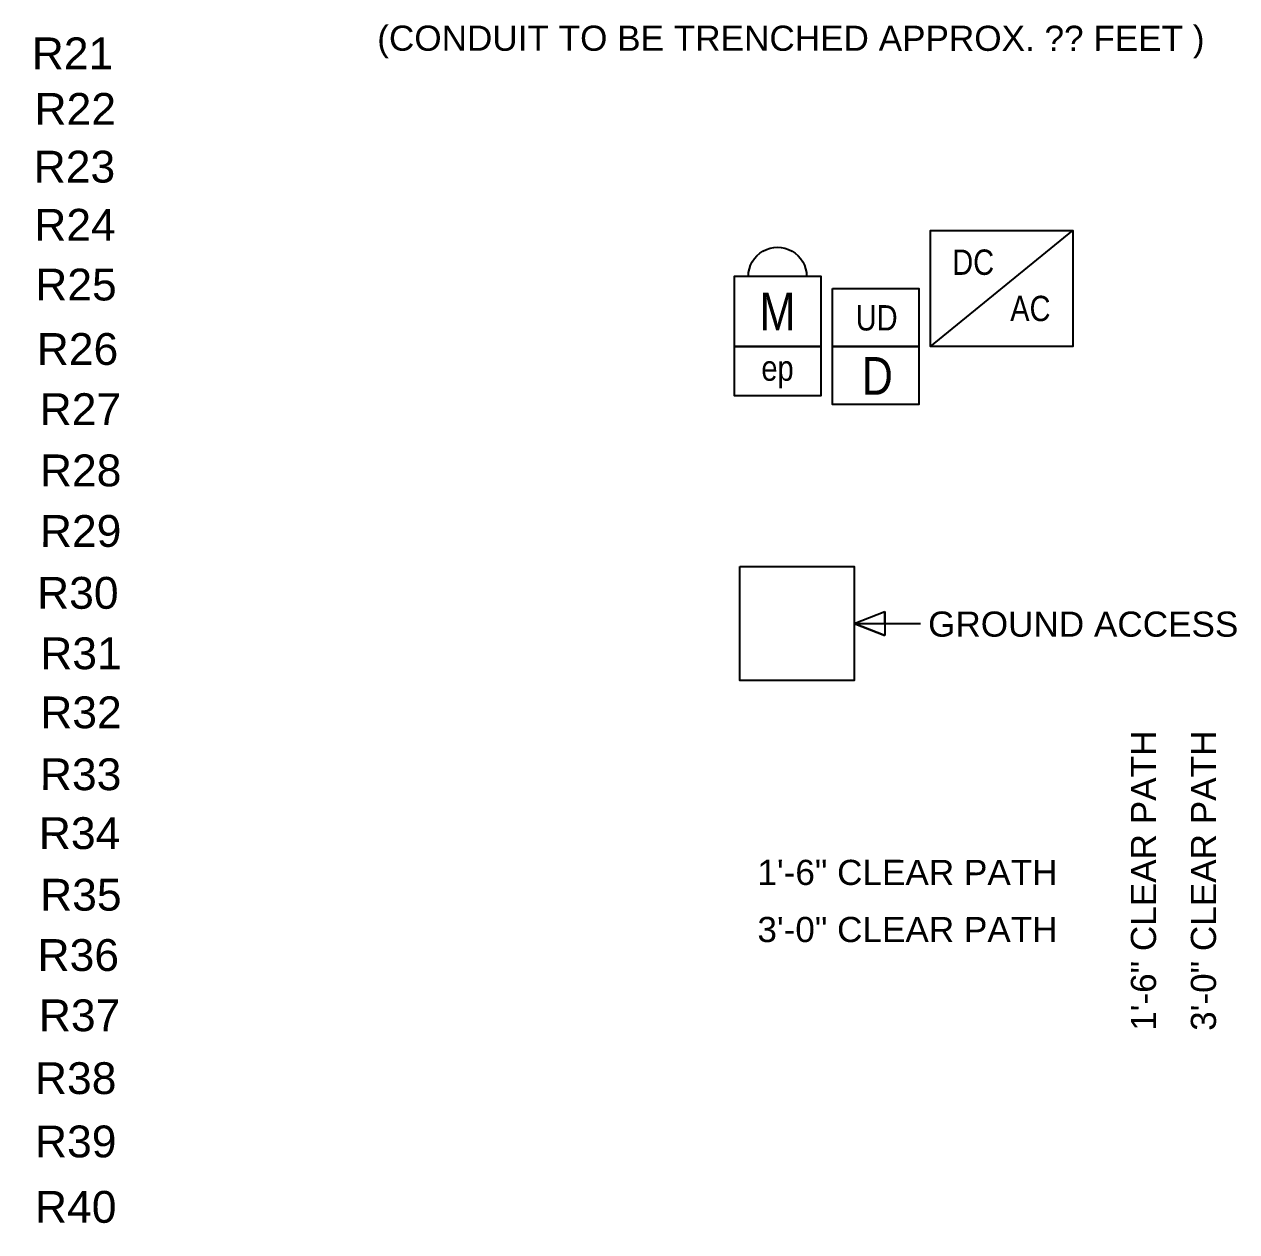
# Model space of a CAD drawing. Header units: feet. Extents: x -13431 to 10347, y 12869 to 29871.
# Drawn here: x 4619.6 to 5001.8, y 14562 to 14942.6 of the extents above; entities that cross this region are included whole.
import ezdxf
from ezdxf.enums import TextEntityAlignment as Align

# ---------------------------------------------------------------- set-up
doc = ezdxf.new("R2010")
doc.units = ezdxf.units.FT
doc.header["$MEASUREMENT"] = 0
doc.set_wipeout_variables(frame=1)
doc.layers.add('E - MODULE', color=7, linetype='Continuous')
doc.layers.add('Z - TITLEBLOCK TXT', color=7, linetype='Continuous')
doc.styles.add('PAPER SPACE TXT', font='technic_.ttf', dxfattribs={"height": 0.125})
doc.styles.add('TITLE BBLOCK TEXT', font='ARIALUNI.TTF')

# ---------------------------------------------------------------- blocks, each defined once
blk = doc.blocks.new('*U136')
h = blk.add_hatch(color=10)
h.dxf.hatch_style = 1
h.paths.add_polyline_path([(27.69, -0.07), (27.69, 3.79), (18, 0), (27.69, -3.79)], flags=17)
h.paths.add_polyline_path([(18, 0), (27.69, -3.79)], flags=16)
edge = h.paths.add_edge_path()
edge.add_line((18, 0), (27.69, 3.79))
edge.add_line((27.69, 3.79), (27.69, -3.79))
at = {"color": 10}
for p, q in [((18, 0), (27.69, 3.79, 77.4)), ((18, 0), (27.69, 3.79, 77.39)), ((18, 0), (38.97, 0)), ((18, 0), (27.69, -3.79, 77.4)), ((18, 0), (38.97, 0)), ((27.69, -3.79, 77.4), (18, 0)), ((27.69, -0.07, 1.38), (27.69, 3.79, 77.39)), ((27.69, 3.79, 77.39), (27.69, -3.79, 77.4)), ((27.69, -0.07, 1.38), (27.69, -3.79, 77.4))]:
    blk.add_line(p, q, dxfattribs=at)
at = {"color": 10, "flags": 128}
blk.add_lwpolyline([(-18, 18), (18, 18), (18, -18), (-18, -18), (-18, 18)], dxfattribs=at)
at = {"layer": 'Z - TITLEBLOCK TXT', "color": 7, "style": 'TITLE BBLOCK TEXT'}
blk.add_text('GROUND ACCESS', height=7.9252, rotation=359.9886, dxfattribs=at).set_placement((41.36, -4.14, 57.9))
blk = doc.blocks.new('ROOF21_ID')
at = {"color": 3}
blk.add_wipeout([(7.29, 7.87), (8.86, 7.71), (10.36, 7.24), (11.73, 6.49), (12.93, 5.48), (13.91, 4.25), (14.62, 2.86), (15.04, 1.34), (15.16, -0.22), (14.96, -1.78), (14.45, -3.26), (13.66, -4.62), (12.62, -5.79), (11.36, -6.73), (9.94, -7.41), (8.42, -7.78), (6.85, -7.87), (5.28, -7.87), (3.71, -7.87), (2.14, -7.87), (0.56, -7.87), (-1.01, -7.87), (-2.58, -7.87), (-4.15, -7.87), (-5.72, -7.87), (-7.29, -7.87), (-8.86, -7.71), (-10.36, -7.24), (-11.73, -6.49), (-12.93, -5.48), (-13.91, -4.25), (-14.62, -2.86), (-15.04, -1.34), (-15.16, 0.22), (-14.96, 1.78), (-14.45, 3.26), (-13.66, 4.62), (-12.62, 5.79), (-11.36, 6.73), (-9.94, 7.41), (-8.42, 7.78), (-6.85, 7.87), (-5.28, 7.87), (-3.71, 7.87), (-2.14, 7.87), (-0.56, 7.87), (1.01, 7.87), (2.58, 7.87), (4.15, 7.87), (5.72, 7.87)], dxfattribs=at)
at = {"layer": 'Z - TITLEBLOCK TXT', "color": 7, "style": 'TITLE BBLOCK TEXT'}
blk.add_text('R21', height=10.029, rotation=359.9886, dxfattribs=at).set_placement((0.05, -0.02), align=Align.MIDDLE_CENTER)
blk = doc.blocks.new('ROOF22_ID')
at = {"color": 3}
blk.add_wipeout([(7.29, 7.87), (8.86, 7.71), (10.36, 7.24), (11.73, 6.49), (12.93, 5.48), (13.91, 4.25), (14.62, 2.86), (15.04, 1.34), (15.16, -0.22), (14.96, -1.78), (14.45, -3.26), (13.66, -4.62), (12.62, -5.79), (11.36, -6.73), (9.94, -7.41), (8.42, -7.78), (6.85, -7.87), (5.28, -7.87), (3.71, -7.87), (2.14, -7.87), (0.56, -7.87), (-1.01, -7.87), (-2.58, -7.87), (-4.15, -7.87), (-5.72, -7.87), (-7.29, -7.87), (-8.86, -7.71), (-10.36, -7.24), (-11.73, -6.49), (-12.93, -5.48), (-13.91, -4.25), (-14.62, -2.86), (-15.04, -1.34), (-15.16, 0.22), (-14.96, 1.78), (-14.45, 3.26), (-13.66, 4.62), (-12.62, 5.79), (-11.36, 6.73), (-9.94, 7.41), (-8.42, 7.78), (-6.85, 7.87), (-5.28, 7.87), (-3.71, 7.87), (-2.14, 7.87), (-0.56, 7.87), (1.01, 7.87), (2.58, 7.87), (4.15, 7.87), (5.72, 7.87)], dxfattribs=at)
at = {"layer": 'Z - TITLEBLOCK TXT', "color": 7, "style": 'TITLE BBLOCK TEXT'}
blk.add_text('R22', height=10.029, rotation=359.9886, dxfattribs=at).set_placement((0.05, -0.02), align=Align.MIDDLE_CENTER)
blk = doc.blocks.new('ROOF23_ID')
at = {"color": 3}
blk.add_wipeout([(7.29, 7.87), (8.86, 7.71), (10.36, 7.24), (11.73, 6.49), (12.93, 5.48), (13.91, 4.25), (14.62, 2.86), (15.04, 1.34), (15.16, -0.22), (14.96, -1.78), (14.45, -3.26), (13.66, -4.62), (12.62, -5.79), (11.36, -6.73), (9.94, -7.41), (8.42, -7.78), (6.85, -7.87), (5.28, -7.87), (3.71, -7.87), (2.14, -7.87), (0.56, -7.87), (-1.01, -7.87), (-2.58, -7.87), (-4.15, -7.87), (-5.72, -7.87), (-7.29, -7.87), (-8.86, -7.71), (-10.36, -7.24), (-11.73, -6.49), (-12.93, -5.48), (-13.91, -4.25), (-14.62, -2.86), (-15.04, -1.34), (-15.16, 0.22), (-14.96, 1.78), (-14.45, 3.26), (-13.66, 4.62), (-12.62, 5.79), (-11.36, 6.73), (-9.94, 7.41), (-8.42, 7.78), (-6.85, 7.87), (-5.28, 7.87), (-3.71, 7.87), (-2.14, 7.87), (-0.56, 7.87), (1.01, 7.87), (2.58, 7.87), (4.15, 7.87), (5.72, 7.87)], dxfattribs=at)
at = {"layer": 'Z - TITLEBLOCK TXT', "color": 7, "style": 'TITLE BBLOCK TEXT'}
blk.add_text('R23', height=10.029, rotation=359.9886, dxfattribs=at).set_placement((0.05, -0.02), align=Align.MIDDLE_CENTER)
blk = doc.blocks.new('ROOF24_ID')
at = {"color": 3}
blk.add_wipeout([(7.29, 7.87), (8.86, 7.71), (10.36, 7.24), (11.73, 6.49), (12.93, 5.48), (13.91, 4.25), (14.62, 2.86), (15.04, 1.34), (15.16, -0.22), (14.96, -1.78), (14.45, -3.26), (13.66, -4.62), (12.62, -5.79), (11.36, -6.73), (9.94, -7.41), (8.42, -7.78), (6.85, -7.87), (5.28, -7.87), (3.71, -7.87), (2.14, -7.87), (0.56, -7.87), (-1.01, -7.87), (-2.58, -7.87), (-4.15, -7.87), (-5.72, -7.87), (-7.29, -7.87), (-8.86, -7.71), (-10.36, -7.24), (-11.73, -6.49), (-12.93, -5.48), (-13.91, -4.25), (-14.62, -2.86), (-15.04, -1.34), (-15.16, 0.22), (-14.96, 1.78), (-14.45, 3.26), (-13.66, 4.62), (-12.62, 5.79), (-11.36, 6.73), (-9.94, 7.41), (-8.42, 7.78), (-6.85, 7.87), (-5.28, 7.87), (-3.71, 7.87), (-2.14, 7.87), (-0.56, 7.87), (1.01, 7.87), (2.58, 7.87), (4.15, 7.87), (5.72, 7.87)], dxfattribs=at)
at = {"layer": 'Z - TITLEBLOCK TXT', "color": 7, "style": 'TITLE BBLOCK TEXT'}
blk.add_text('R24', height=10.029, rotation=359.9886, dxfattribs=at).set_placement((0.05, -0.02), align=Align.MIDDLE_CENTER)
blk = doc.blocks.new('ROOF25_ID')
at = {"color": 3}
blk.add_wipeout([(7.29, 7.87), (8.86, 7.71), (10.36, 7.24), (11.73, 6.49), (12.93, 5.48), (13.91, 4.25), (14.62, 2.86), (15.04, 1.34), (15.16, -0.22), (14.96, -1.78), (14.45, -3.26), (13.66, -4.62), (12.62, -5.79), (11.36, -6.73), (9.94, -7.41), (8.42, -7.78), (6.85, -7.87), (5.28, -7.87), (3.71, -7.87), (2.14, -7.87), (0.56, -7.87), (-1.01, -7.87), (-2.58, -7.87), (-4.15, -7.87), (-5.72, -7.87), (-7.29, -7.87), (-8.86, -7.71), (-10.36, -7.24), (-11.73, -6.49), (-12.93, -5.48), (-13.91, -4.25), (-14.62, -2.86), (-15.04, -1.34), (-15.16, 0.22), (-14.96, 1.78), (-14.45, 3.26), (-13.66, 4.62), (-12.62, 5.79), (-11.36, 6.73), (-9.94, 7.41), (-8.42, 7.78), (-6.85, 7.87), (-5.28, 7.87), (-3.71, 7.87), (-2.14, 7.87), (-0.56, 7.87), (1.01, 7.87), (2.58, 7.87), (4.15, 7.87), (5.72, 7.87)], dxfattribs=at)
at = {"layer": 'Z - TITLEBLOCK TXT', "color": 7, "style": 'TITLE BBLOCK TEXT'}
blk.add_text('R25', height=10.029, rotation=359.9886, dxfattribs=at).set_placement((0.05, -0.02), align=Align.MIDDLE_CENTER)
blk = doc.blocks.new('ROOF26_ID')
at = {"color": 3}
blk.add_wipeout([(7.29, 7.87), (8.86, 7.71), (10.36, 7.24), (11.73, 6.49), (12.93, 5.48), (13.91, 4.25), (14.62, 2.86), (15.04, 1.34), (15.16, -0.22), (14.96, -1.78), (14.45, -3.26), (13.66, -4.62), (12.62, -5.79), (11.36, -6.73), (9.94, -7.41), (8.42, -7.78), (6.85, -7.87), (5.28, -7.87), (3.71, -7.87), (2.14, -7.87), (0.56, -7.87), (-1.01, -7.87), (-2.58, -7.87), (-4.15, -7.87), (-5.72, -7.87), (-7.29, -7.87), (-8.86, -7.71), (-10.36, -7.24), (-11.73, -6.49), (-12.93, -5.48), (-13.91, -4.25), (-14.62, -2.86), (-15.04, -1.34), (-15.16, 0.22), (-14.96, 1.78), (-14.45, 3.26), (-13.66, 4.62), (-12.62, 5.79), (-11.36, 6.73), (-9.94, 7.41), (-8.42, 7.78), (-6.85, 7.87), (-5.28, 7.87), (-3.71, 7.87), (-2.14, 7.87), (-0.56, 7.87), (1.01, 7.87), (2.58, 7.87), (4.15, 7.87), (5.72, 7.87)], dxfattribs=at)
at = {"layer": 'Z - TITLEBLOCK TXT', "color": 7, "style": 'TITLE BBLOCK TEXT'}
blk.add_text('R26', height=10.029, rotation=359.9886, dxfattribs=at).set_placement((0.05, -0.02), align=Align.MIDDLE_CENTER)
blk = doc.blocks.new('ROOF27_ID')
at = {"color": 3}
blk.add_wipeout([(7.29, 7.87), (8.86, 7.71), (10.36, 7.24), (11.73, 6.49), (12.93, 5.48), (13.91, 4.25), (14.62, 2.86), (15.04, 1.34), (15.16, -0.22), (14.96, -1.78), (14.45, -3.26), (13.66, -4.62), (12.62, -5.79), (11.36, -6.73), (9.94, -7.41), (8.42, -7.78), (6.85, -7.87), (5.28, -7.87), (3.71, -7.87), (2.14, -7.87), (0.56, -7.87), (-1.01, -7.87), (-2.58, -7.87), (-4.15, -7.87), (-5.72, -7.87), (-7.29, -7.87), (-8.86, -7.71), (-10.36, -7.24), (-11.73, -6.49), (-12.93, -5.48), (-13.91, -4.25), (-14.62, -2.86), (-15.04, -1.34), (-15.16, 0.22), (-14.96, 1.78), (-14.45, 3.26), (-13.66, 4.62), (-12.62, 5.79), (-11.36, 6.73), (-9.94, 7.41), (-8.42, 7.78), (-6.85, 7.87), (-5.28, 7.87), (-3.71, 7.87), (-2.14, 7.87), (-0.56, 7.87), (1.01, 7.87), (2.58, 7.87), (4.15, 7.87), (5.72, 7.87)], dxfattribs=at)
at = {"layer": 'Z - TITLEBLOCK TXT', "color": 7, "style": 'TITLE BBLOCK TEXT'}
blk.add_text('R27', height=10.029, rotation=359.9886, dxfattribs=at).set_placement((0.05, -0.02), align=Align.MIDDLE_CENTER)
blk = doc.blocks.new('ROOF28_ID')
at = {"color": 3}
blk.add_wipeout([(7.29, 7.87), (8.86, 7.71), (10.36, 7.24), (11.73, 6.49), (12.93, 5.48), (13.91, 4.25), (14.62, 2.86), (15.04, 1.34), (15.16, -0.22), (14.96, -1.78), (14.45, -3.26), (13.66, -4.62), (12.62, -5.79), (11.36, -6.73), (9.94, -7.41), (8.42, -7.78), (6.85, -7.87), (5.28, -7.87), (3.71, -7.87), (2.14, -7.87), (0.56, -7.87), (-1.01, -7.87), (-2.58, -7.87), (-4.15, -7.87), (-5.72, -7.87), (-7.29, -7.87), (-8.86, -7.71), (-10.36, -7.24), (-11.73, -6.49), (-12.93, -5.48), (-13.91, -4.25), (-14.62, -2.86), (-15.04, -1.34), (-15.16, 0.22), (-14.96, 1.78), (-14.45, 3.26), (-13.66, 4.62), (-12.62, 5.79), (-11.36, 6.73), (-9.94, 7.41), (-8.42, 7.78), (-6.85, 7.87), (-5.28, 7.87), (-3.71, 7.87), (-2.14, 7.87), (-0.56, 7.87), (1.01, 7.87), (2.58, 7.87), (4.15, 7.87), (5.72, 7.87)], dxfattribs=at)
at = {"layer": 'Z - TITLEBLOCK TXT', "color": 7, "style": 'TITLE BBLOCK TEXT'}
blk.add_text('R28', height=10.029, rotation=359.9886, dxfattribs=at).set_placement((0.05, -0.02), align=Align.MIDDLE_CENTER)
blk = doc.blocks.new('ROOF29_ID')
at = {"color": 3}
blk.add_wipeout([(7.29, 7.87), (8.86, 7.71), (10.36, 7.24), (11.73, 6.49), (12.93, 5.48), (13.91, 4.25), (14.62, 2.86), (15.04, 1.34), (15.16, -0.22), (14.96, -1.78), (14.45, -3.26), (13.66, -4.62), (12.62, -5.79), (11.36, -6.73), (9.94, -7.41), (8.42, -7.78), (6.85, -7.87), (5.28, -7.87), (3.71, -7.87), (2.14, -7.87), (0.56, -7.87), (-1.01, -7.87), (-2.58, -7.87), (-4.15, -7.87), (-5.72, -7.87), (-7.29, -7.87), (-8.86, -7.71), (-10.36, -7.24), (-11.73, -6.49), (-12.93, -5.48), (-13.91, -4.25), (-14.62, -2.86), (-15.04, -1.34), (-15.16, 0.22), (-14.96, 1.78), (-14.45, 3.26), (-13.66, 4.62), (-12.62, 5.79), (-11.36, 6.73), (-9.94, 7.41), (-8.42, 7.78), (-6.85, 7.87), (-5.28, 7.87), (-3.71, 7.87), (-2.14, 7.87), (-0.56, 7.87), (1.01, 7.87), (2.58, 7.87), (4.15, 7.87), (5.72, 7.87)], dxfattribs=at)
at = {"layer": 'Z - TITLEBLOCK TXT', "color": 7, "style": 'TITLE BBLOCK TEXT'}
blk.add_text('R29', height=10.029, rotation=359.9886, dxfattribs=at).set_placement((0.05, -0.02), align=Align.MIDDLE_CENTER)
blk = doc.blocks.new('ROOF30_ID')
at = {"color": 3}
blk.add_wipeout([(7.29, 7.87), (8.86, 7.71), (10.36, 7.24), (11.73, 6.49), (12.93, 5.48), (13.91, 4.25), (14.62, 2.86), (15.04, 1.34), (15.16, -0.22), (14.96, -1.78), (14.45, -3.26), (13.66, -4.62), (12.62, -5.79), (11.36, -6.73), (9.94, -7.41), (8.42, -7.78), (6.85, -7.87), (5.28, -7.87), (3.71, -7.87), (2.14, -7.87), (0.56, -7.87), (-1.01, -7.87), (-2.58, -7.87), (-4.15, -7.87), (-5.72, -7.87), (-7.29, -7.87), (-8.86, -7.71), (-10.36, -7.24), (-11.73, -6.49), (-12.93, -5.48), (-13.91, -4.25), (-14.62, -2.86), (-15.04, -1.34), (-15.16, 0.22), (-14.96, 1.78), (-14.45, 3.26), (-13.66, 4.62), (-12.62, 5.79), (-11.36, 6.73), (-9.94, 7.41), (-8.42, 7.78), (-6.85, 7.87), (-5.28, 7.87), (-3.71, 7.87), (-2.14, 7.87), (-0.56, 7.87), (1.01, 7.87), (2.58, 7.87), (4.15, 7.87), (5.72, 7.87)], dxfattribs=at)
at = {"layer": 'Z - TITLEBLOCK TXT', "color": 7, "style": 'TITLE BBLOCK TEXT'}
blk.add_text('R30', height=10.029, rotation=359.9886, dxfattribs=at).set_placement((0.05, -0.02), align=Align.MIDDLE_CENTER)
blk = doc.blocks.new('ROOF31_ID')
at = {"color": 3}
blk.add_wipeout([(7.29, 7.87), (8.86, 7.71), (10.36, 7.24), (11.73, 6.49), (12.93, 5.48), (13.91, 4.25), (14.62, 2.86), (15.04, 1.34), (15.16, -0.22), (14.96, -1.78), (14.45, -3.26), (13.66, -4.62), (12.62, -5.79), (11.36, -6.73), (9.94, -7.41), (8.42, -7.78), (6.85, -7.87), (5.28, -7.87), (3.71, -7.87), (2.14, -7.87), (0.56, -7.87), (-1.01, -7.87), (-2.58, -7.87), (-4.15, -7.87), (-5.72, -7.87), (-7.29, -7.87), (-8.86, -7.71), (-10.36, -7.24), (-11.73, -6.49), (-12.93, -5.48), (-13.91, -4.25), (-14.62, -2.86), (-15.04, -1.34), (-15.16, 0.22), (-14.96, 1.78), (-14.45, 3.26), (-13.66, 4.62), (-12.62, 5.79), (-11.36, 6.73), (-9.94, 7.41), (-8.42, 7.78), (-6.85, 7.87), (-5.28, 7.87), (-3.71, 7.87), (-2.14, 7.87), (-0.56, 7.87), (1.01, 7.87), (2.58, 7.87), (4.15, 7.87), (5.72, 7.87)], dxfattribs=at)
at = {"layer": 'Z - TITLEBLOCK TXT', "color": 7, "style": 'TITLE BBLOCK TEXT'}
blk.add_text('R31', height=10.029, rotation=359.9886, dxfattribs=at).set_placement((0.05, -0.02), align=Align.MIDDLE_CENTER)
blk = doc.blocks.new('ROOF32_ID')
at = {"color": 3}
blk.add_wipeout([(7.29, 7.87), (8.86, 7.71), (10.36, 7.24), (11.73, 6.49), (12.93, 5.48), (13.91, 4.25), (14.62, 2.86), (15.04, 1.34), (15.16, -0.22), (14.96, -1.78), (14.45, -3.26), (13.66, -4.62), (12.62, -5.79), (11.36, -6.73), (9.94, -7.41), (8.42, -7.78), (6.85, -7.87), (5.28, -7.87), (3.71, -7.87), (2.14, -7.87), (0.56, -7.87), (-1.01, -7.87), (-2.58, -7.87), (-4.15, -7.87), (-5.72, -7.87), (-7.29, -7.87), (-8.86, -7.71), (-10.36, -7.24), (-11.73, -6.49), (-12.93, -5.48), (-13.91, -4.25), (-14.62, -2.86), (-15.04, -1.34), (-15.16, 0.22), (-14.96, 1.78), (-14.45, 3.26), (-13.66, 4.62), (-12.62, 5.79), (-11.36, 6.73), (-9.94, 7.41), (-8.42, 7.78), (-6.85, 7.87), (-5.28, 7.87), (-3.71, 7.87), (-2.14, 7.87), (-0.56, 7.87), (1.01, 7.87), (2.58, 7.87), (4.15, 7.87), (5.72, 7.87)], dxfattribs=at)
at = {"layer": 'Z - TITLEBLOCK TXT', "color": 7, "style": 'TITLE BBLOCK TEXT'}
blk.add_text('R32', height=10.029, rotation=359.9886, dxfattribs=at).set_placement((0.05, -0.02), align=Align.MIDDLE_CENTER)
blk = doc.blocks.new('ROOF33_ID')
at = {"color": 3}
blk.add_wipeout([(7.29, 7.87), (8.86, 7.71), (10.36, 7.24), (11.73, 6.49), (12.93, 5.48), (13.91, 4.25), (14.62, 2.86), (15.04, 1.34), (15.16, -0.22), (14.96, -1.78), (14.45, -3.26), (13.66, -4.62), (12.62, -5.79), (11.36, -6.73), (9.94, -7.41), (8.42, -7.78), (6.85, -7.87), (5.28, -7.87), (3.71, -7.87), (2.14, -7.87), (0.56, -7.87), (-1.01, -7.87), (-2.58, -7.87), (-4.15, -7.87), (-5.72, -7.87), (-7.29, -7.87), (-8.86, -7.71), (-10.36, -7.24), (-11.73, -6.49), (-12.93, -5.48), (-13.91, -4.25), (-14.62, -2.86), (-15.04, -1.34), (-15.16, 0.22), (-14.96, 1.78), (-14.45, 3.26), (-13.66, 4.62), (-12.62, 5.79), (-11.36, 6.73), (-9.94, 7.41), (-8.42, 7.78), (-6.85, 7.87), (-5.28, 7.87), (-3.71, 7.87), (-2.14, 7.87), (-0.56, 7.87), (1.01, 7.87), (2.58, 7.87), (4.15, 7.87), (5.72, 7.87)], dxfattribs=at)
at = {"layer": 'Z - TITLEBLOCK TXT', "color": 7, "style": 'TITLE BBLOCK TEXT'}
blk.add_text('R33', height=10.029, rotation=359.9886, dxfattribs=at).set_placement((0.05, -0.02), align=Align.MIDDLE_CENTER)
blk = doc.blocks.new('ROOF34_ID')
at = {"color": 3}
blk.add_wipeout([(7.29, 7.87), (8.86, 7.71), (10.36, 7.24), (11.73, 6.49), (12.93, 5.48), (13.91, 4.25), (14.62, 2.86), (15.04, 1.34), (15.16, -0.22), (14.96, -1.78), (14.45, -3.26), (13.66, -4.62), (12.62, -5.79), (11.36, -6.73), (9.94, -7.41), (8.42, -7.78), (6.85, -7.87), (5.28, -7.87), (3.71, -7.87), (2.14, -7.87), (0.56, -7.87), (-1.01, -7.87), (-2.58, -7.87), (-4.15, -7.87), (-5.72, -7.87), (-7.29, -7.87), (-8.86, -7.71), (-10.36, -7.24), (-11.73, -6.49), (-12.93, -5.48), (-13.91, -4.25), (-14.62, -2.86), (-15.04, -1.34), (-15.16, 0.22), (-14.96, 1.78), (-14.45, 3.26), (-13.66, 4.62), (-12.62, 5.79), (-11.36, 6.73), (-9.94, 7.41), (-8.42, 7.78), (-6.85, 7.87), (-5.28, 7.87), (-3.71, 7.87), (-2.14, 7.87), (-0.56, 7.87), (1.01, 7.87), (2.58, 7.87), (4.15, 7.87), (5.72, 7.87)], dxfattribs=at)
at = {"layer": 'Z - TITLEBLOCK TXT', "color": 7, "style": 'TITLE BBLOCK TEXT'}
blk.add_text('R34', height=10.029, rotation=359.9886, dxfattribs=at).set_placement((0.05, -0.02), align=Align.MIDDLE_CENTER)
blk = doc.blocks.new('ROOF35_ID')
at = {"color": 3}
blk.add_wipeout([(7.29, 7.87), (8.86, 7.71), (10.36, 7.24), (11.73, 6.49), (12.93, 5.48), (13.91, 4.25), (14.62, 2.86), (15.04, 1.34), (15.16, -0.22), (14.96, -1.78), (14.45, -3.26), (13.66, -4.62), (12.62, -5.79), (11.36, -6.73), (9.94, -7.41), (8.42, -7.78), (6.85, -7.87), (5.28, -7.87), (3.71, -7.87), (2.14, -7.87), (0.56, -7.87), (-1.01, -7.87), (-2.58, -7.87), (-4.15, -7.87), (-5.72, -7.87), (-7.29, -7.87), (-8.86, -7.71), (-10.36, -7.24), (-11.73, -6.49), (-12.93, -5.48), (-13.91, -4.25), (-14.62, -2.86), (-15.04, -1.34), (-15.16, 0.22), (-14.96, 1.78), (-14.45, 3.26), (-13.66, 4.62), (-12.62, 5.79), (-11.36, 6.73), (-9.94, 7.41), (-8.42, 7.78), (-6.85, 7.87), (-5.28, 7.87), (-3.71, 7.87), (-2.14, 7.87), (-0.56, 7.87), (1.01, 7.87), (2.58, 7.87), (4.15, 7.87), (5.72, 7.87)], dxfattribs=at)
at = {"layer": 'Z - TITLEBLOCK TXT', "color": 7, "style": 'TITLE BBLOCK TEXT'}
blk.add_text('R35', height=10.029, rotation=359.9886, dxfattribs=at).set_placement((0.05, -0.02), align=Align.MIDDLE_CENTER)
blk = doc.blocks.new('ROOF36_ID')
at = {"color": 3}
blk.add_wipeout([(7.29, 7.87), (8.86, 7.71), (10.36, 7.24), (11.73, 6.49), (12.93, 5.48), (13.91, 4.25), (14.62, 2.86), (15.04, 1.34), (15.16, -0.22), (14.96, -1.78), (14.45, -3.26), (13.66, -4.62), (12.62, -5.79), (11.36, -6.73), (9.94, -7.41), (8.42, -7.78), (6.85, -7.87), (5.28, -7.87), (3.71, -7.87), (2.14, -7.87), (0.56, -7.87), (-1.01, -7.87), (-2.58, -7.87), (-4.15, -7.87), (-5.72, -7.87), (-7.29, -7.87), (-8.86, -7.71), (-10.36, -7.24), (-11.73, -6.49), (-12.93, -5.48), (-13.91, -4.25), (-14.62, -2.86), (-15.04, -1.34), (-15.16, 0.22), (-14.96, 1.78), (-14.45, 3.26), (-13.66, 4.62), (-12.62, 5.79), (-11.36, 6.73), (-9.94, 7.41), (-8.42, 7.78), (-6.85, 7.87), (-5.28, 7.87), (-3.71, 7.87), (-2.14, 7.87), (-0.56, 7.87), (1.01, 7.87), (2.58, 7.87), (4.15, 7.87), (5.72, 7.87)], dxfattribs=at)
at = {"layer": 'Z - TITLEBLOCK TXT', "color": 7, "style": 'TITLE BBLOCK TEXT'}
blk.add_text('R36', height=10.029, rotation=359.9886, dxfattribs=at).set_placement((0.05, -0.02), align=Align.MIDDLE_CENTER)
blk = doc.blocks.new('ROOF37_ID')
at = {"color": 3}
blk.add_wipeout([(7.29, 7.87), (8.86, 7.71), (10.36, 7.24), (11.73, 6.49), (12.93, 5.48), (13.91, 4.25), (14.62, 2.86), (15.04, 1.34), (15.16, -0.22), (14.96, -1.78), (14.45, -3.26), (13.66, -4.62), (12.62, -5.79), (11.36, -6.73), (9.94, -7.41), (8.42, -7.78), (6.85, -7.87), (5.28, -7.87), (3.71, -7.87), (2.14, -7.87), (0.56, -7.87), (-1.01, -7.87), (-2.58, -7.87), (-4.15, -7.87), (-5.72, -7.87), (-7.29, -7.87), (-8.86, -7.71), (-10.36, -7.24), (-11.73, -6.49), (-12.93, -5.48), (-13.91, -4.25), (-14.62, -2.86), (-15.04, -1.34), (-15.16, 0.22), (-14.96, 1.78), (-14.45, 3.26), (-13.66, 4.62), (-12.62, 5.79), (-11.36, 6.73), (-9.94, 7.41), (-8.42, 7.78), (-6.85, 7.87), (-5.28, 7.87), (-3.71, 7.87), (-2.14, 7.87), (-0.56, 7.87), (1.01, 7.87), (2.58, 7.87), (4.15, 7.87), (5.72, 7.87)], dxfattribs=at)
at = {"layer": 'Z - TITLEBLOCK TXT', "color": 7, "style": 'TITLE BBLOCK TEXT'}
blk.add_text('R37', height=10.029, rotation=359.9886, dxfattribs=at).set_placement((0.05, -0.02), align=Align.MIDDLE_CENTER)
blk = doc.blocks.new('ROOF38_ID')
at = {"color": 3}
blk.add_wipeout([(7.29, 7.87), (8.86, 7.71), (10.36, 7.24), (11.73, 6.49), (12.93, 5.48), (13.91, 4.25), (14.62, 2.86), (15.04, 1.34), (15.16, -0.22), (14.96, -1.78), (14.45, -3.26), (13.66, -4.62), (12.62, -5.79), (11.36, -6.73), (9.94, -7.41), (8.42, -7.78), (6.85, -7.87), (5.28, -7.87), (3.71, -7.87), (2.14, -7.87), (0.56, -7.87), (-1.01, -7.87), (-2.58, -7.87), (-4.15, -7.87), (-5.72, -7.87), (-7.29, -7.87), (-8.86, -7.71), (-10.36, -7.24), (-11.73, -6.49), (-12.93, -5.48), (-13.91, -4.25), (-14.62, -2.86), (-15.04, -1.34), (-15.16, 0.22), (-14.96, 1.78), (-14.45, 3.26), (-13.66, 4.62), (-12.62, 5.79), (-11.36, 6.73), (-9.94, 7.41), (-8.42, 7.78), (-6.85, 7.87), (-5.28, 7.87), (-3.71, 7.87), (-2.14, 7.87), (-0.56, 7.87), (1.01, 7.87), (2.58, 7.87), (4.15, 7.87), (5.72, 7.87)], dxfattribs=at)
at = {"layer": 'Z - TITLEBLOCK TXT', "color": 7, "style": 'TITLE BBLOCK TEXT'}
blk.add_text('R38', height=10.029, rotation=359.9886, dxfattribs=at).set_placement((0.05, -0.02), align=Align.MIDDLE_CENTER)
blk = doc.blocks.new('ROOF39_ID')
at = {"color": 3}
blk.add_wipeout([(7.29, 7.87), (8.86, 7.71), (10.36, 7.24), (11.73, 6.49), (12.93, 5.48), (13.91, 4.25), (14.62, 2.86), (15.04, 1.34), (15.16, -0.22), (14.96, -1.78), (14.45, -3.26), (13.66, -4.62), (12.62, -5.79), (11.36, -6.73), (9.94, -7.41), (8.42, -7.78), (6.85, -7.87), (5.28, -7.87), (3.71, -7.87), (2.14, -7.87), (0.56, -7.87), (-1.01, -7.87), (-2.58, -7.87), (-4.15, -7.87), (-5.72, -7.87), (-7.29, -7.87), (-8.86, -7.71), (-10.36, -7.24), (-11.73, -6.49), (-12.93, -5.48), (-13.91, -4.25), (-14.62, -2.86), (-15.04, -1.34), (-15.16, 0.22), (-14.96, 1.78), (-14.45, 3.26), (-13.66, 4.62), (-12.62, 5.79), (-11.36, 6.73), (-9.94, 7.41), (-8.42, 7.78), (-6.85, 7.87), (-5.28, 7.87), (-3.71, 7.87), (-2.14, 7.87), (-0.56, 7.87), (1.01, 7.87), (2.58, 7.87), (4.15, 7.87), (5.72, 7.87)], dxfattribs=at)
at = {"layer": 'Z - TITLEBLOCK TXT', "color": 7, "style": 'TITLE BBLOCK TEXT'}
blk.add_text('R39', height=10.029, rotation=359.9886, dxfattribs=at).set_placement((0.05, -0.02), align=Align.MIDDLE_CENTER)
blk = doc.blocks.new('ROOF40_ID')
at = {"color": 3}
blk.add_wipeout([(7.29, 7.87), (8.86, 7.71), (10.36, 7.24), (11.73, 6.49), (12.93, 5.48), (13.91, 4.25), (14.62, 2.86), (15.04, 1.34), (15.16, -0.22), (14.96, -1.78), (14.45, -3.26), (13.66, -4.62), (12.62, -5.79), (11.36, -6.73), (9.94, -7.41), (8.42, -7.78), (6.85, -7.87), (5.28, -7.87), (3.71, -7.87), (2.14, -7.87), (0.56, -7.87), (-1.01, -7.87), (-2.58, -7.87), (-4.15, -7.87), (-5.72, -7.87), (-7.29, -7.87), (-8.86, -7.71), (-10.36, -7.24), (-11.73, -6.49), (-12.93, -5.48), (-13.91, -4.25), (-14.62, -2.86), (-15.04, -1.34), (-15.16, 0.22), (-14.96, 1.78), (-14.45, 3.26), (-13.66, 4.62), (-12.62, 5.79), (-11.36, 6.73), (-9.94, 7.41), (-8.42, 7.78), (-6.85, 7.87), (-5.28, 7.87), (-3.71, 7.87), (-2.14, 7.87), (-0.56, 7.87), (1.01, 7.87), (2.58, 7.87), (4.15, 7.87), (5.72, 7.87)], dxfattribs=at)
at = {"layer": 'Z - TITLEBLOCK TXT', "color": 7, "style": 'TITLE BBLOCK TEXT'}
blk.add_text('R40', height=10.029, rotation=359.9886, dxfattribs=at).set_placement((0.05, -0.02), align=Align.MIDDLE_CENTER)
blk = doc.blocks.new('*U229')
at = {"color": 1, "flags": 128}
blk.add_lwpolyline([(61.82, 0), (61.82, 36.59), (106.72, 36.59), (106.72, 0), (61.82, 0), (106.72, 36.59)], dxfattribs=at)
blk.add_lwpolyline([(22.78, 22.16), (27.21, 22.16), (27.21, 0), (0, 0), (0, 22.16), (4.43, 22.16, -1.000086), (22.78, 22.16), (22.78, 22.16), (27.21, 22.16), (27.21, 0), (0, 0), (0, 22.16), (22.78, 22.16)], format="xyb", dxfattribs=at)
at = {"color": 1}
for points in [[(30.91, 18.27), (58.12, 18.27), (58.12, 0), (30.91, 0)], [(0, 0), (27.21, 0), (27.21, -15.55), (0, -15.55)], [(30.91, 0), (58.12, 0), (58.12, -18.27), (30.91, -18.27)]]:
    blk.add_lwpolyline(points, close=True, dxfattribs=at)
at = {"color": 1, "style": 'PAPER SPACE TXT'}
for s, height, p in [('DC', 7.986, (75.29, 26.61)), ('M', 11.88, (13.6, 11.08)), ('AC', 7.986, (93.32, 12.02)), ('UD', 7.986, (44.87, 9.07)), ('D', 11.88, (45.05, -9.23))]:
    blk.add_text(s, height=height, dxfattribs=at).set_placement(p, align=Align.MIDDLE_CENTER)
blk.add_text('ep', height=7.986, rotation=359.9986, dxfattribs=at).set_placement((13.6, -6.77), align=Align.MIDDLE_CENTER)

msp = doc.modelspace()

# ---------------------------------------------------------------- block references
at = {"color": 3}
for name, p in [('*U229', (4843.46, 14840.96)), ('*U136', (4863.18, 14753.67))]:
    msp.add_blockref(name, p, dxfattribs=at)
at = {"layer": 'E - MODULE', "color": 3}
for name, p in [('ROOF21_ID', (4634.77, 14933.41)), ('ROOF23_ID', (4635.38, 14897.7)), ('ROOF24_ID', (4635.55, 14879.38)), ('ROOF25_ID', (4635.86, 14860.54)), ('ROOF26_ID', (4636.34, 14840.23)), ('ROOF27_ID', (4637.26, 14821.26)), ('ROOF28_ID', (4637.34, 14801.96)), ('ROOF29_ID', (4637.33, 14782.87)), ('ROOF30_ID', (4636.45, 14763.36)), ('ROOF31_ID', (4637.44, 14744.31)), ('ROOF32_ID', (4637.44, 14725.7)), ('ROOF33_ID', (4637.33, 14706.18)), ('ROOF34_ID', (4637, 14687.62)), ('ROOF35_ID', (4637.4, 14668.21)), ('ROOF36_ID', (4636.59, 14649.2)), ('ROOF37_ID', (4637, 14630.2)), ('ROOF38_ID', (4635.78, 14610.39)), ('ROOF39_ID', (4635.79, 14590.44)), ('ROOF40_ID', (4635.79, 14569.82))]:
    msp.add_blockref(name, p, dxfattribs=at)

# ---------------------------------------------------------------- texts
at = {"layer": 'Z - TITLEBLOCK TXT', "color": 7, "style": 'TITLE BBLOCK TEXT'}
for s, rotation, p in [('(CONDUIT TO BE TRENCHED APPROX. ?? FEET )', 359.9886, (4730.89, 14934.22)), ('1\'-6" CLEAR PATH', 90, (4976.38, 14625.29, 230.79)), ('3\'-0" CLEAR PATH', 90, (4995.29, 14625.29, 230.79)), ('1\'-6" CLEAR PATH', 359.9886, (4850.73, 14671.27, 230.79)), ('3\'-0" CLEAR PATH', 359.9886, (4850.73, 14653.27, 230.79))]:
    msp.add_text(s, height=7.9252, rotation=rotation, dxfattribs=at).set_placement(p)

# ---------------------------------------------------------------- next in the draw order: block references
at = {"layer": 'E - MODULE', "color": 3}
msp.add_blockref('ROOF22_ID', (4635.64, 14915.9), dxfattribs=at)

doc.saveas('drawing.dxf')
